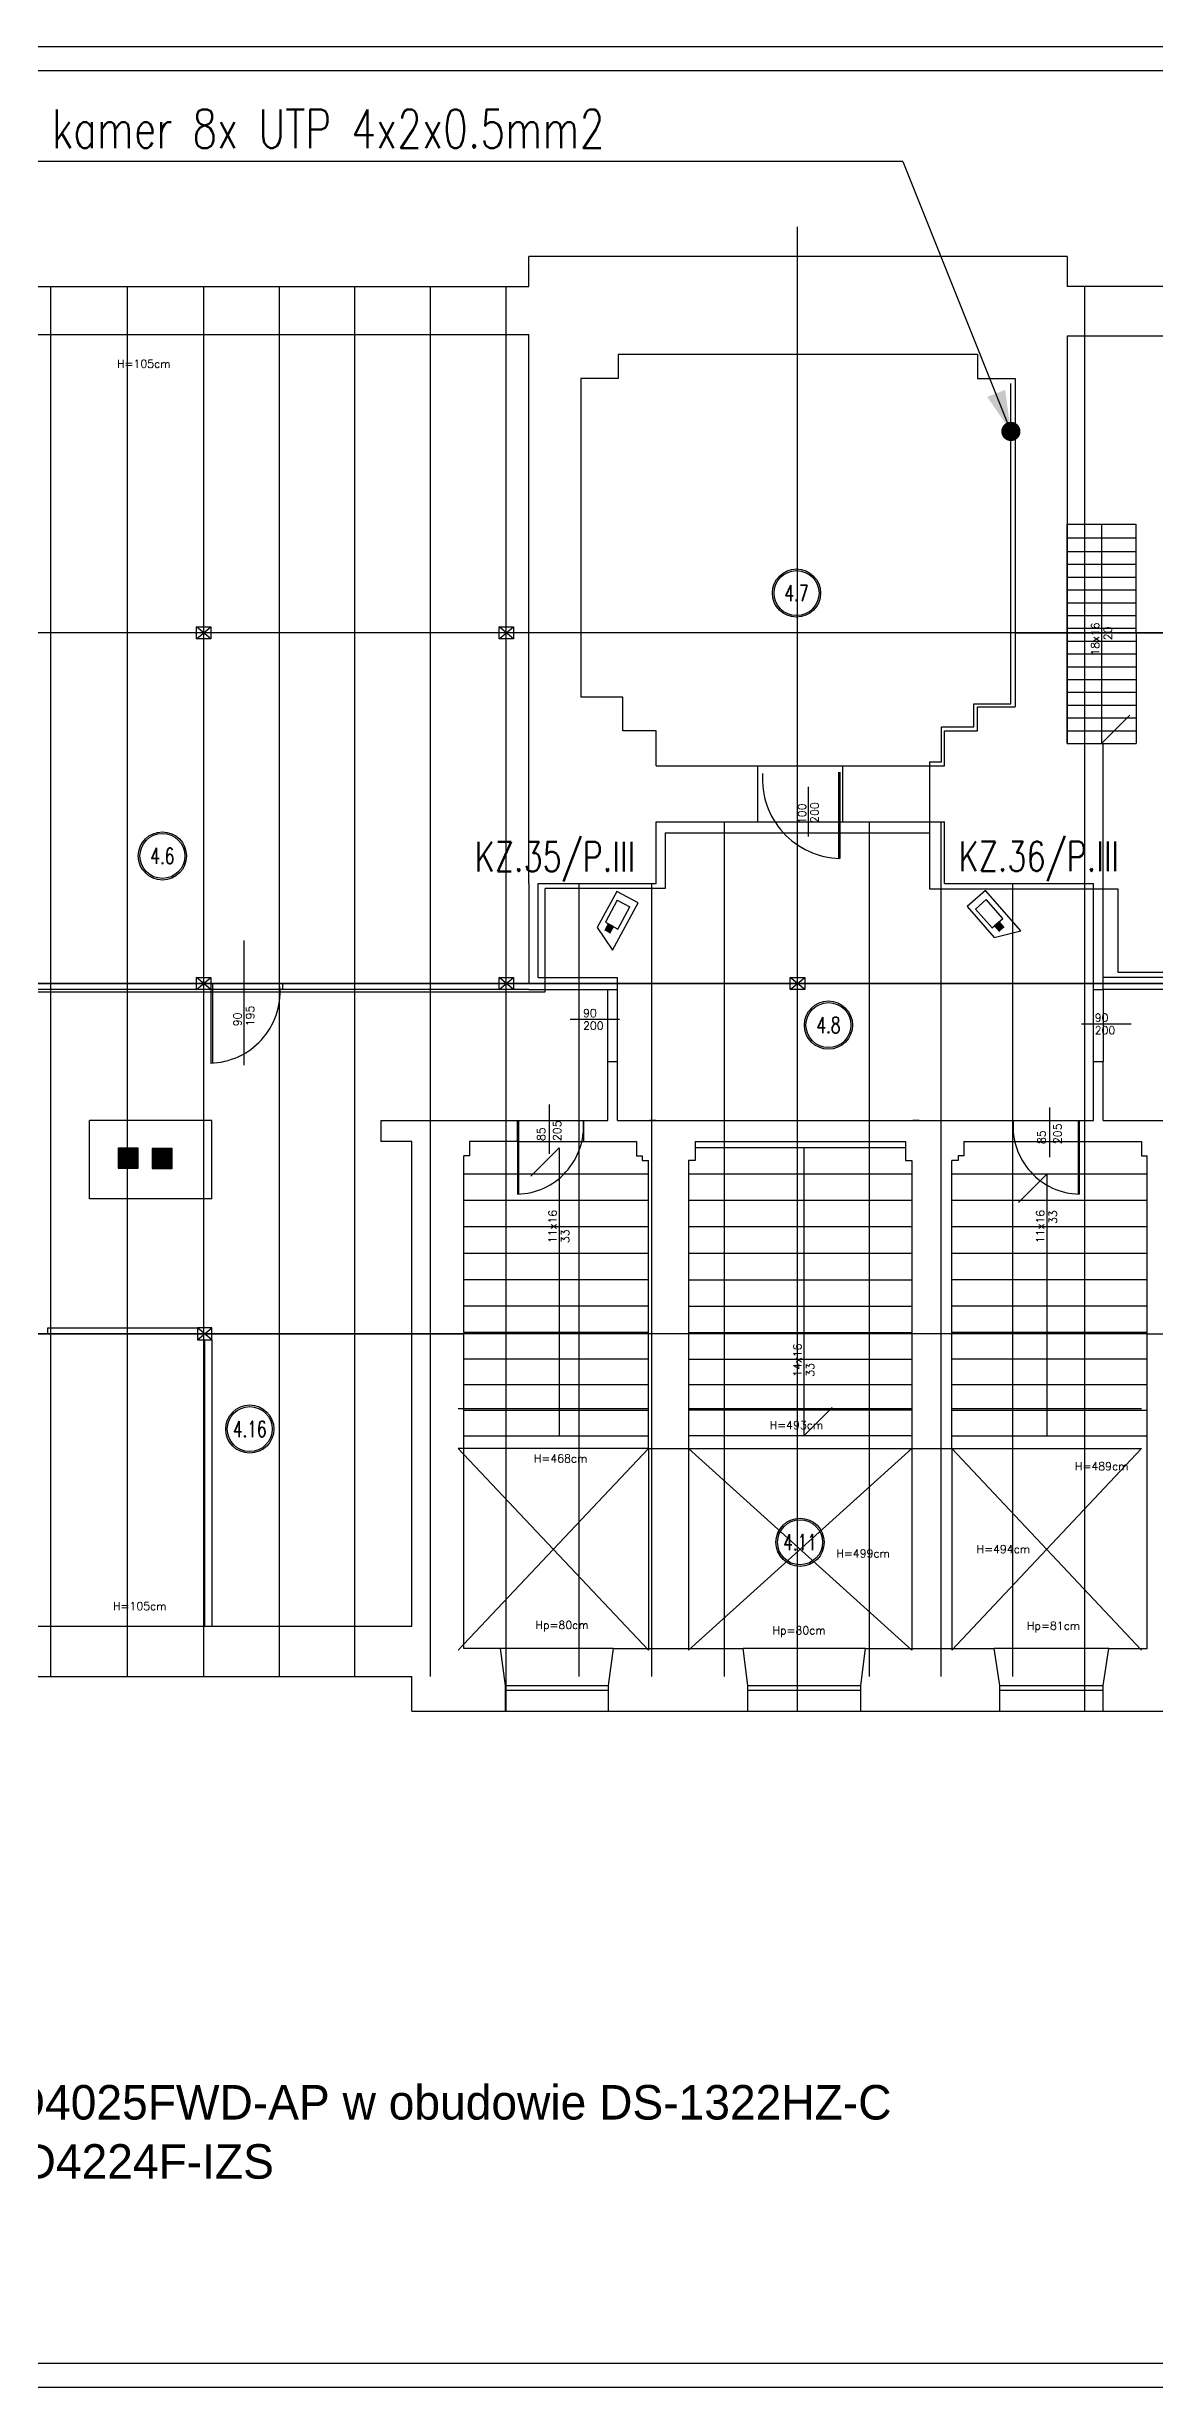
# Model space of a CAD drawing. Header units: millimetres. Extents: x 1324 to 4111, y 907 to 64537.
# Drawn here: x 1546.7 to 1685.1, y 3242.7 to 3535.1 of the extents above; entities that cross this region are included whole.
import ezdxf
from ezdxf.enums import TextEntityAlignment as Align

# ---------------------------------------------------------------- set-up
doc = ezdxf.new("R2010")
doc.units = ezdxf.units.MM
for name, color, linetype in [('_______CCTV', 7, 'Continuous'), ('ELEKTRYK', 5, 'Continuous'), ('elektryka', 5, 'Continuous'), ('ELKOS', 5, 'Continuous'), ('podkład', 8, 'Continuous'), ('TABELKI', 7, 'Continuous')]:
    doc.layers.add(name, color=color, linetype=linetype)
doc.layers.add('E-Gniazda', color=5, linetype='Continuous', lineweight=30)
doc.styles.add('OPIS_CIENKI', font='romans.shx', dxfattribs={"width": 0.75, "height": 2})
doc.styles.add('ROMAND', font='romand')

msp = doc.modelspace()

# ---------------------------------------------------------------- hatches: boundary and pattern name
at = {"layer": '_______CCTV'}
for points in [[(1617.52, 3425.18), (1617.07, 3424.35), (1616.43, 3424.7), (1616.87, 3425.53)], [(1665.72, 3425.77), (1666.34, 3425.06), (1665.78, 3424.58), (1665.16, 3425.29)]]:
    msp.add_hatch(color=256, dxfattribs=at).paths.add_polyline_path(points)
at = {"layer": 'podkład'}
for points in [[(1558.13, 3397.48), (1555.63, 3397.48), (1555.63, 3394.98), (1558.13, 3394.98)], [(1562.36, 3394.96), (1562.36, 3397.46), (1559.86, 3397.46), (1559.86, 3394.96)]]:
    msp.add_hatch(color=8, dxfattribs=at).paths.add_polyline_path(points)

# ---------------------------------------------------------------- linework, layer by layer
at = {"layer": '_______CCTV', "color": 6}
for p, q in [((1617.93, 3429.59), (1615.49, 3425.09)), ((1617.42, 3422.25), (1620.61, 3428.14)), ((1620.61, 3428.14), (1617.93, 3429.59)), ((1664.01, 3429.7), (1661.72, 3427.69)), ((1661.72, 3427.69), (1665.09, 3423.84)), ((1668.42, 3424.66), (1664.01, 3429.7)), ((1615.49, 3425.09), (1617.42, 3422.25)), ((1665.09, 3423.84), (1668.42, 3424.66))]:
    msp.add_line(p, q, dxfattribs=at)
at = {"layer": '_______CCTV'}
for p, q in [((1618, 3428.48), (1616.51, 3425.72)), ((1618, 3428.48), (1619.57, 3427.64)), ((1618.07, 3424.88), (1619.57, 3427.64)), ((1662.78, 3427.37), (1664.12, 3428.55)), ((1666.19, 3426.18), (1664.12, 3428.55)), ((1616.87, 3425.53), (1616.43, 3424.7)), ((1616.51, 3425.72), (1618.07, 3424.88)), ((1617.52, 3425.18), (1616.87, 3425.53)), ((1617.07, 3424.35), (1617.52, 3425.18)), ((1662.78, 3427.37), (1664.85, 3425.01)), ((1664.85, 3425.01), (1666.19, 3426.18)), ((1665.72, 3425.77), (1665.16, 3425.29)), ((1665.16, 3425.29), (1665.78, 3424.58)), ((1666.34, 3425.06), (1665.72, 3425.77))]:
    msp.add_line(p, q, dxfattribs=at)
at = {"layer": 'DEFPOINTS', "color": 7}
for p, q in [((1982.01, 3535.12), (1326.01, 3535.12)), ((1326.01, 3242.68), (1982.01, 3242.68))]:
    msp.add_line(p, q, dxfattribs=at)
at = {"layer": 'E-Gniazda', "color": 4}
msp.add_line((1653.7, 3520.78), (1667.19, 3487.05), dxfattribs=at)
msp.add_solid([(1667.19, 3487.05), (1664.23, 3491.38), (1667.19, 3487.05), (1666.47, 3492.25)], dxfattribs=at)
at = {"layer": 'ELEKTRYK', "color": 3}
msp.add_line((1653.7, 3520.78), (1513.2, 3520.78), dxfattribs=at)
at = {"layer": 'ELEKTRYK', "color": 4}
for p, q in [((1667.19, 3453.04), (1667.19, 3493.05)), ((1662.58, 3450.16), (1662.58, 3453.04)), ((1662.58, 3453.04), (1667.19, 3453.04)), ((1658.5, 3445.79), (1658.5, 3450.16)), ((1658.5, 3450.16), (1662.58, 3450.16)), ((1657, 3445.79), (1657, 3436.89)), ((1657, 3445.79), (1658.5, 3445.79)), ((1623.99, 3436.89), (1657, 3436.89)), ((1623.99, 3436.89), (1623.99, 3429.93)), ((1657, 3436.89), (1657, 3429.9)), ((1623.99, 3429.93), (1608.97, 3429.95)), ((1608.97, 3417.03), (1608.97, 3429.95)), ((1657, 3429.9), (1680.57, 3429.9)), ((1680.57, 3429.9), (1680.57, 3419.49)), ((1680.57, 3419.49), (1756.94, 3419.49)), ((1449.67, 3417.03), (1608.97, 3417.03))]:
    msp.add_line(p, q, dxfattribs=at)
at = {"layer": 'elektryka', "color": 4, "const_width": 1.2}
msp.add_lwpolyline([(1666.96, 3486.5, -1), (1667.42, 3487.61, -1)], format="xyb", close=True, dxfattribs=at)
at = {"layer": 'podkład', "color": 8}
for p, q in [((1640.52, 3327.16), (1640.52, 3512.64)), ((1674.23, 3508.9), (1606.93, 3508.9)), ((1606.93, 3505.16), (1606.93, 3508.9)), ((1674.23, 3508.9), (1674.23, 3505.16)), ((1527.73, 3505.16), (1606.93, 3505.16)), ((1547.22, 3331.49), (1547.22, 3505.16)), ((1556.77, 3331.49), (1556.77, 3505.16)), ((1566.32, 3331.49), (1566.33, 3505.16)), ((1566.32, 3331.49), (1566.32, 3505.16)), ((1575.77, 3331.49), (1575.77, 3505.16)), ((1585.22, 3331.49), (1585.22, 3505.16)), ((1594.67, 3331.49), (1594.67, 3505.16)), ((1604.12, 3327.16), (1604.12, 3505.16)), ((1604.12, 3331.49), (1604.12, 3505.16)), ((1755.02, 3505.16), (1674.23, 3505.16)), ((1676.42, 3327.16), (1676.42, 3505.16)), ((1525.33, 3499.16), (1606.93, 3499.16)), ((1606.93, 3430.56), (1606.93, 3499.16)), ((1755.02, 3498.96), (1674.23, 3498.96)), ((1674.23, 3498.96), (1674.23, 3448.08)), ((1663.03, 3496.69), (1618.13, 3496.69)), ((1618.13, 3496.69), (1618.13, 3493.69)), ((1663.03, 3496.69), (1663.03, 3493.69)), ((1613.43, 3493.69), (1613.43, 3453.86)), ((1618.13, 3493.69), (1613.43, 3493.69)), ((1663.03, 3493.69), (1667.73, 3493.69)), ((1667.73, 3493.69), (1667.73, 3452.66)), ((1674.23, 3448.08), (1674.22, 3475.46)), ((1674.22, 3475.46), (1682.82, 3475.46)), ((1678.52, 3475.46), (1678.53, 3448.08)), ((1682.82, 3475.46), (1682.83, 3448.08)), ((1674.23, 3473.76), (1682.82, 3473.76)), ((1674.23, 3472.06), (1682.82, 3472.06)), ((1674.23, 3470.46), (1682.82, 3470.46)), ((1674.23, 3468.86), (1682.82, 3468.86)), ((1674.23, 3467.26), (1682.82, 3467.26)), ((1674.23, 3465.66), (1682.82, 3465.66)), ((1565.42, 3461.13), (1565.42, 3462.63)), ((1565.42, 3462.63), (1567.22, 3462.63)), ((1565.42, 3461.13), (1567.22, 3462.63)), ((1567.22, 3461.13), (1565.42, 3462.63)), ((1567.22, 3462.63), (1567.22, 3461.13)), ((1603.22, 3461.13), (1603.22, 3462.63)), ((1603.22, 3462.63), (1605.02, 3462.63)), ((1603.22, 3461.13), (1605.02, 3462.63)), ((1605.02, 3461.13), (1603.22, 3462.63)), ((1605.02, 3462.63), (1605.02, 3461.13)), ((1674.23, 3464.06), (1682.82, 3464.06)), ((1754.94, 3461.88), (1378.23, 3461.88)), ((1613.43, 3461.88), (1489.02, 3461.88)), ((1567.22, 3461.13), (1565.42, 3461.13)), ((1605.02, 3461.13), (1603.22, 3461.13)), ((1667.73, 3461.88), (1755.02, 3461.88)), ((1674.23, 3462.46), (1682.82, 3462.46)), ((1674.23, 3460.86), (1682.82, 3460.86)), ((1674.23, 3459.26), (1682.82, 3459.26)), ((1674.23, 3457.66), (1682.82, 3457.66)), ((1618.68, 3453.86), (1613.43, 3453.86)), ((1618.68, 3449.66), (1618.68, 3453.86)), ((1674.23, 3456.06), (1682.82, 3456.06)), ((1674.23, 3454.46), (1682.82, 3454.46)), ((1663.03, 3449.66), (1663.03, 3452.66)), ((1663.03, 3452.66), (1667.73, 3452.66)), ((1674.23, 3452.86), (1682.82, 3452.86)), ((1674.23, 3451.26), (1682.82, 3451.26)), ((1682.06, 3451.61), (1678.53, 3448.08)), ((1622.88, 3449.66), (1618.68, 3449.66)), ((1622.88, 3445.26), (1622.88, 3449.66)), ((1658.88, 3449.66), (1663.03, 3449.66)), ((1658.88, 3445.26), (1658.88, 3449.66)), ((1674.23, 3449.66), (1682.83, 3449.66)), ((1674.23, 3448.08), (1678.73, 3448.08)), ((1674.23, 3448.08), (1682.83, 3448.08)), ((1678.73, 3417.33), (1678.73, 3448.08)), ((1622.88, 3445.26), (1635.58, 3445.26)), ((1635.58, 3438.26), (1635.58, 3445.26)), ((1635.58, 3445.26), (1646.18, 3445.26)), ((1646.18, 3445.26), (1658.88, 3445.26)), ((1646.18, 3438.26), (1646.18, 3445.26)), ((1641.89, 3436.45), (1641.89, 3442.63)), ((1645.65, 3444.48), (1645.65, 3433.7)), ((1645.82, 3444.48), (1645.82, 3433.69)), ((1622.88, 3430.56), (1622.88, 3438.26)), ((1622.88, 3438.26), (1635.58, 3438.26)), ((1631.42, 3331.49), (1631.42, 3438.26)), ((1635.58, 3438.26), (1646.18, 3438.26)), ((1640.52, 3334.31), (1640.52, 3438.26)), ((1646.18, 3438.26), (1658.88, 3438.26)), ((1649.5, 3331.49), (1649.5, 3438.26)), ((1658.47, 3331.49), (1658.47, 3438.26)), ((1658.88, 3430.56), (1658.88, 3438.26)), ((1606.93, 3430.56), (1606.93, 3418.08)), ((1608.13, 3430.56), (1622.88, 3430.56)), ((1608.13, 3418.83), (1608.13, 3430.56)), ((1613.22, 3331.49), (1613.22, 3430.56)), ((1622.32, 3331.49), (1622.32, 3430.56)), ((1658.88, 3430.56), (1677.53, 3430.56)), ((1667.45, 3331.49), (1667.45, 3430.56)), ((1676.42, 3331.49), (1676.42, 3430.56)), ((1677.53, 3417.33), (1677.53, 3430.56)), ((1571.34, 3423.46), (1571.34, 3407.85)), ((1565.42, 3417.33), (1565.42, 3418.83)), ((1565.42, 3418.83), (1567.22, 3418.83)), ((1565.42, 3417.33), (1567.22, 3418.83)), ((1567.22, 3417.33), (1565.42, 3418.83)), ((1567.22, 3418.83), (1567.22, 3417.33)), ((1603.22, 3417.33), (1603.22, 3418.83)), ((1603.22, 3418.83), (1605.02, 3418.83)), ((1603.22, 3417.33), (1605.02, 3418.83)), ((1605.02, 3417.33), (1603.22, 3418.83)), ((1605.02, 3418.83), (1605.02, 3417.33)), ((1608.13, 3418.83), (1618.04, 3418.83)), ((1618.04, 3417.33), (1618.04, 3418.83)), ((1639.62, 3417.33), (1639.62, 3418.83)), ((1639.62, 3418.83), (1641.42, 3418.83)), ((1639.62, 3417.33), (1641.42, 3418.83)), ((1641.42, 3417.33), (1639.62, 3418.83)), ((1641.42, 3418.83), (1641.42, 3417.33)), ((1752.02, 3418.83), (1678.73, 3418.83)), ((1758.74, 3418.08), (1378.23, 3418.08)), ((1452.32, 3418.08), (1760.02, 3418.08)), ((1529.02, 3418.08), (1565.42, 3418.08)), ((1565.42, 3417.33), (1529.02, 3417.33)), ((1567.22, 3417.33), (1565.42, 3417.33)), ((1567.22, 3418.08), (1567.22, 3408.13)), ((1576.22, 3417.33), (1567.22, 3417.33)), ((1567.43, 3418.08), (1567.43, 3408.14)), ((1576.22, 3418.08), (1603.22, 3418.08)), ((1576.22, 3417.33), (1576.22, 3418.08)), ((1603.22, 3417.33), (1576.22, 3417.33)), ((1605.02, 3417.33), (1603.22, 3417.33)), ((1605.02, 3418.08), (1606.93, 3418.08)), ((1606.93, 3417.33), (1605.02, 3417.33)), ((1606.93, 3417.33), (1618.04, 3417.33)), ((1616.84, 3408.33), (1616.84, 3417.33)), ((1618.04, 3408.33), (1618.04, 3417.33)), ((1641.42, 3417.33), (1639.62, 3417.33)), ((1677.53, 3417.33), (1678.73, 3417.33)), ((1677.53, 3408.33), (1677.53, 3417.33)), ((1678.73, 3417.33), (1678.73, 3408.33)), ((1752.02, 3417.33), (1678.73, 3417.33)), ((1618.28, 3413.58), (1612.1, 3413.58)), ((1682.21, 3413.01), (1676.03, 3413.01)), ((1616.84, 3400.95), (1616.84, 3408.33)), ((1616.84, 3408.33), (1618.04, 3408.33)), ((1618.04, 3400.95), (1618.04, 3408.33)), ((1677.53, 3400.95), (1677.53, 3408.33)), ((1677.53, 3408.33), (1678.73, 3408.33)), ((1678.73, 3400.95), (1678.73, 3408.33)), ((1609.53, 3396.77), (1609.53, 3402.95)), ((1672.07, 3396.38), (1672.07, 3402.56)), ((1552.03, 3391.15), (1552.03, 3400.95)), ((1567.33, 3400.95), (1552.03, 3400.95)), ((1567.33, 3391.15), (1567.33, 3400.95)), ((1588.43, 3400.95), (1588.43, 3398.35)), ((1588.43, 3400.95), (1605.53, 3400.95)), ((1592.34, 3398.35), (1588.43, 3398.35)), ((1592.34, 3337.79), (1592.34, 3398.35)), ((1599.53, 3398.35), (1599.53, 3396.55)), ((1605.53, 3398.35), (1599.53, 3398.35)), ((1605.53, 3398.35), (1605.53, 3400.95)), ((1605.53, 3400.95), (1605.53, 3391.75)), ((1605.53, 3400.95), (1613.82, 3400.95)), ((1605.53, 3398.35), (1613.82, 3398.35)), ((1605.67, 3400.95), (1605.67, 3391.76)), ((1613.82, 3400.95), (1616.84, 3400.95)), ((1613.82, 3398.35), (1613.82, 3400.95)), ((1613.82, 3398.35), (1620.42, 3398.35)), ((1618.04, 3400.95), (1667.42, 3400.95)), ((1620.42, 3398.35), (1620.42, 3396.55)), ((1622.02, 3400.95), (1628.62, 3400.95)), ((1622.02, 3400.95), (1628.62, 3400.95)), ((1622.82, 3400.95), (1622.02, 3400.95)), ((1622.82, 3400.95), (1627.82, 3400.95)), ((1627.72, 3398.35), (1654.02, 3398.35)), ((1627.72, 3398.35), (1627.72, 3395.95)), ((1627.82, 3400.95), (1628.62, 3400.95)), ((1654.02, 3398.35), (1654.02, 3395.95)), ((1654.92, 3400.95), (1661.52, 3400.95)), ((1654.92, 3400.95), (1661.52, 3400.95)), ((1655.72, 3400.95), (1654.92, 3400.95)), ((1655.72, 3400.95), (1660.72, 3400.95)), ((1660.72, 3400.95), (1661.52, 3400.95)), ((1661.32, 3398.35), (1667.42, 3398.35)), ((1661.32, 3398.35), (1661.32, 3396.55)), ((1667.42, 3398.35), (1667.42, 3400.95)), ((1667.42, 3400.95), (1675.72, 3400.95)), ((1667.42, 3398.35), (1675.72, 3398.35)), ((1675.58, 3400.95), (1675.58, 3391.76)), ((1675.72, 3400.95), (1677.53, 3400.95)), ((1675.72, 3398.35), (1675.72, 3400.95)), ((1675.72, 3400.95), (1675.72, 3391.75)), ((1675.72, 3398.35), (1683.53, 3398.35)), ((1678.73, 3400.95), (1692.54, 3400.95)), ((1683.53, 3398.35), (1683.53, 3396.55)), ((1555.63, 3397.48), (1555.63, 3394.98)), ((1558.13, 3397.48), (1555.63, 3397.48)), ((1558.13, 3394.98), (1558.13, 3397.48)), ((1559.86, 3397.46), (1559.86, 3394.96)), ((1562.36, 3397.46), (1559.86, 3397.46)), ((1562.36, 3394.96), (1562.36, 3397.46)), ((1598.82, 3334.96), (1598.83, 3396.55)), ((1599.53, 3396.55), (1598.83, 3396.55)), ((1610.73, 3397.55), (1607.19, 3394.01)), ((1610.73, 3397.55), (1610.72, 3361.55)), ((1620.42, 3396.55), (1621.12, 3396.55)), ((1621.12, 3396.55), (1621.12, 3395.95)), ((1621.12, 3395.95), (1621.92, 3395.95)), ((1621.92, 3359.96), (1621.92, 3395.95)), ((1626.92, 3395.95), (1626.92, 3359.96)), ((1627.72, 3395.95), (1626.92, 3395.95)), ((1654.02, 3397.55), (1627.72, 3397.55)), ((1641.33, 3397.55), (1641.33, 3381.05)), ((1654.02, 3395.95), (1654.82, 3395.95)), ((1654.82, 3395.95), (1654.82, 3359.96)), ((1659.82, 3359.96), (1659.82, 3395.95)), ((1660.62, 3395.95), (1659.82, 3395.95)), ((1660.62, 3396.55), (1660.62, 3395.95)), ((1661.32, 3396.55), (1660.62, 3396.55)), ((1683.53, 3396.55), (1684.23, 3396.55)), ((1684.22, 3334.96), (1684.23, 3396.55)), ((1555.63, 3394.98), (1558.13, 3394.98)), ((1559.86, 3394.96), (1562.36, 3394.96)), ((1621.92, 3394.25), (1598.83, 3394.25)), ((1654.82, 3394.25), (1626.92, 3394.25)), ((1684.23, 3394.25), (1659.82, 3394.25)), ((1671.67, 3394.25), (1668.14, 3390.71)), ((1671.67, 3394.25), (1671.67, 3361.55)), ((1567.33, 3391.15), (1552.03, 3391.15)), ((1621.92, 3390.95), (1598.83, 3390.95)), ((1654.82, 3390.95), (1626.92, 3390.95)), ((1684.23, 3390.95), (1659.82, 3390.95)), ((1621.92, 3387.65), (1598.83, 3387.65)), ((1654.82, 3387.65), (1626.92, 3387.65)), ((1684.23, 3387.65), (1659.82, 3387.65)), ((1621.92, 3384.35), (1598.83, 3384.35)), ((1654.82, 3384.35), (1626.92, 3384.35)), ((1684.23, 3384.35), (1659.82, 3384.35)), ((1621.92, 3381.05), (1598.83, 3381.05)), ((1626.92, 3381.05), (1654.82, 3381.05)), ((1641.32, 3381.05), (1641.32, 3361.55)), ((1684.23, 3381.05), (1659.82, 3381.05)), ((1621.92, 3377.75), (1598.83, 3377.75)), ((1626.92, 3377.75), (1654.82, 3377.75)), ((1684.23, 3377.75), (1659.82, 3377.75)), ((1546.83, 3375.03), (1565.52, 3375.03)), ((1546.83, 3374.28), (1546.83, 3375.03)), ((1565.52, 3375.03), (1565.52, 3373.53)), ((1567.32, 3375.03), (1565.52, 3375.03)), ((1567.32, 3373.53), (1565.52, 3375.03)), ((1565.52, 3373.53), (1567.32, 3375.03)), ((1567.32, 3373.53), (1567.32, 3375.03)), ((1525.33, 3374.28), (1598.83, 3374.28)), ((1684.23, 3374.28), (1528.12, 3374.28)), ((1565.52, 3374.28), (1546.83, 3374.28)), ((1565.52, 3373.53), (1567.32, 3373.53)), ((1566.42, 3373.53), (1566.42, 3337.79)), ((1567.32, 3373.53), (1567.32, 3337.79)), ((1621.92, 3374.45), (1598.83, 3374.45)), ((1626.92, 3374.45), (1654.82, 3374.45)), ((1684.23, 3374.45), (1659.82, 3374.45)), ((1754.94, 3374.28), (1684.23, 3374.27)), ((1684.23, 3374.28), (1755.02, 3374.28)), ((1621.92, 3371.15), (1598.83, 3371.15)), ((1626.92, 3371.15), (1654.82, 3371.15)), ((1684.23, 3371.15), (1659.82, 3371.15)), ((1598.83, 3367.95), (1621.92, 3367.95)), ((1626.92, 3367.95), (1654.82, 3367.95)), ((1659.82, 3367.95), (1684.23, 3367.95)), ((1598.13, 3364.96), (1621.92, 3364.96)), ((1598.83, 3364.75), (1621.92, 3364.75)), ((1626.92, 3364.96), (1654.82, 3364.96)), ((1654.82, 3364.75), (1626.92, 3364.75)), ((1644.86, 3365.08), (1641.32, 3361.55)), ((1659.82, 3364.96), (1683.53, 3364.96)), ((1659.82, 3364.75), (1684.23, 3364.75)), ((1598.83, 3361.55), (1621.92, 3361.55)), ((1654.82, 3361.55), (1626.92, 3361.55)), ((1659.82, 3361.55), (1684.23, 3361.55)), ((1621.9, 3359.96), (1598.1, 3334.76)), ((1621.9, 3334.76), (1598.1, 3359.96)), ((1621.92, 3359.96), (1598.13, 3359.96)), ((1621.9, 3359.96), (1621.9, 3334.76)), ((1621.92, 3359.96), (1626.92, 3359.96)), ((1626.9, 3359.96), (1626.9, 3334.76)), ((1626.9, 3334.76), (1654.8, 3359.96)), ((1654.8, 3334.76), (1626.9, 3359.96)), ((1626.92, 3359.96), (1654.82, 3359.96)), ((1654.8, 3359.96), (1654.8, 3334.76)), ((1654.82, 3359.96), (1659.82, 3359.96)), ((1659.8, 3359.96), (1659.8, 3334.76)), ((1659.8, 3334.76), (1683.5, 3359.96)), ((1659.8, 3359.96), (1683.5, 3334.76)), ((1659.82, 3359.96), (1683.53, 3359.96)), ((1525.33, 3337.79), (1592.34, 3337.79)), ((1603.42, 3334.96), (1598.82, 3334.96)), ((1604.02, 3330.36), (1603.42, 3334.96)), ((1617.52, 3334.96), (1603.42, 3334.96)), ((1616.92, 3330.36), (1617.52, 3334.96)), ((1617.52, 3334.96), (1633.72, 3334.96)), ((1634.32, 3330.36), (1633.72, 3334.96)), ((1649.02, 3334.96), (1633.72, 3334.96)), ((1648.42, 3330.36), (1649.02, 3334.96)), ((1649.02, 3334.96), (1665.12, 3334.96)), ((1665.82, 3330.36), (1665.12, 3334.96)), ((1679.42, 3334.96), (1665.12, 3334.96)), ((1678.72, 3330.36), (1679.42, 3334.96)), ((1679.42, 3334.96), (1684.22, 3334.96)), ((1527.7, 3331.49), (1592.34, 3331.49)), ((1592.34, 3327.16), (1592.34, 3331.49)), ((1604.02, 3330.36), (1616.92, 3330.36)), ((1604.02, 3327.16), (1604.02, 3330.36)), ((1604.02, 3329.76), (1616.92, 3329.76)), ((1616.92, 3327.16), (1616.92, 3330.36)), ((1634.32, 3330.36), (1648.42, 3330.36)), ((1634.32, 3327.16), (1634.32, 3330.36)), ((1634.32, 3329.76), (1648.42, 3329.76)), ((1648.42, 3327.16), (1648.42, 3330.36)), ((1665.82, 3330.36), (1678.72, 3330.36)), ((1665.82, 3327.16), (1665.82, 3330.36)), ((1665.82, 3329.76), (1678.72, 3329.76)), ((1678.72, 3327.16), (1678.72, 3330.36)), ((1592.34, 3327.16), (1604.02, 3327.16)), ((1604.02, 3327.16), (1616.92, 3327.16)), ((1616.92, 3327.16), (1634.32, 3327.16)), ((1634.32, 3327.16), (1648.42, 3327.16)), ((1648.42, 3327.16), (1665.82, 3327.16)), ((1665.82, 3327.16), (1678.72, 3327.16)), ((1678.72, 3327.16), (1690.74, 3327.16))]:
    msp.add_line(p, q, dxfattribs=at)
for centre, radius in [((1640.4, 3466.86), 3.01), ((1640.4, 3466.86), 2.81), ((1561.15, 3434.01), 3.01), ((1561.15, 3434.01), 2.81), ((1644.39, 3412.88), 3.01), ((1644.39, 3412.88), 2.81), ((1572.07, 3362.4), 3.01), ((1572.07, 3362.4), 2.81), ((1640.84, 3348.25), 3.01), ((1640.84, 3348.25), 2.81)]:
    msp.add_circle(centre, radius, dxfattribs=at)
for centre, radius, start, end in [((1646.08, 3443.63), 9.94, 176.0307, 268.5364), ((1566.92, 3417.06), 8.94, 271.4636, 3.9693), ((1605.31, 3400.23), 8.48, 271.4636, 3.9693), ((1675.94, 3400.23), 8.48, 176.0307, 268.5364)]:
    msp.add_arc(centre, radius, start, end, dxfattribs=at)
at = {"layer": 'TABELKI', "color": 7}
for p, q in [((1979.01, 3532.12), (1329.01, 3532.12)), ((1329.01, 3245.68), (1979.01, 3245.68))]:
    msp.add_line(p, q, dxfattribs=at)

# ---------------------------------------------------------------- texts
at = {"color": 7, "linetype": 'Continuous', "style": 'OPIS_CIENKI', "width": 0.75}
msp.add_text('Przewody do kamer 8x UTP 4x2x0.5mm2', height=4.8268, dxfattribs=at).set_placement((1514, 3522.47))
at = {"color": 4, "linetype": 'Continuous', "style": 'OPIS_CIENKI', "width": 0.75}
for s, p in [('KZ.35/P.III', (1600.19, 3432.07)), ('KZ.36/P.III', (1660.67, 3432.11))]:
    msp.add_text(s, height=3.7129, dxfattribs=at).set_placement(p)
at = {"layer": 'ELKOS', "color": 7}
for s, p in [('- Kamera zewnętrzna DS-2CD4025FWD-AP w obudowie DS-1322HZ-C ', (1468.6, 3276.12)), ('- Kamera wewnętrzna DS-2CD4224F-IZS  ', (1468.67, 3268.73))]:
    msp.add_text(s, height=4.3131, dxfattribs=at).set_placement(p)
at = {"layer": 'podkład', "color": 8, "style": 'ROMAND'}
for s, p in [('H=105cm', (1558.83, 3494.71)), ('H=493cm', (1640.39, 3362.1)), ('H=468cm', (1610.92, 3357.93)), ('H=489cm', (1678.54, 3356.95)), ('H=499cm', (1648.72, 3346.06)), ('H=494cm', (1666.25, 3346.6)), ('H=105cm', (1558.33, 3339.48)), ('Hp=80cm', (1611.1, 3337.12)), ('Hp=80cm', (1640.72, 3336.45)), ('Hp=81cm', (1672.52, 3337.03))]:
    msp.add_text(s, height=1, dxfattribs=at).set_placement(p, align=Align.BOTTOM_CENTER)
at = {"layer": 'podkład', "color": 8, "style": 'ROMAND', "width": 0.7}
for s, p in [('4.7', (1640.4, 3466.86)), ('4.6', (1561.15, 3434.01)), ('4.8', (1644.39, 3412.88)), ('4.16', (1572.07, 3362.4)), ('4.11', (1640.84, 3348.25))]:
    msp.add_text(s, height=2, dxfattribs=at).set_placement(p, align=Align.MIDDLE_CENTER)
at = {"layer": 'podkład', "color": 8, "style": 'ROMAND'}
for s, rotation, p in [('18x16', 90, (1678.53, 3459.04)), ('20', 90, (1680.11, 3460.97)), ('100', 89.9999, (1641.89, 3438)), ('200', 89.9999, (1643.46, 3438.15)), ('90', 90, (1571.34, 3412.73)), ('195', 90, (1572.92, 3412.73)), ('85', 90, (1609.29, 3398.39)), ('205', 90, (1611.28, 3398.39)), ('85', 90, (1671.83, 3398.01)), ('205', 90, (1673.82, 3398.01)), ('11x16', 90, (1610.72, 3385.63)), ('11x16', 90, (1671.67, 3385.63)), ('33', 90, (1673.25, 3388.02)), ('33', 90, (1612.3, 3385.63)), ('14x16', 90, (1641.32, 3368.93)), ('33', 90, (1642.9, 3368.93))]:
    msp.add_text(s, height=1, rotation=rotation, dxfattribs=at).set_placement(p, align=Align.BOTTOM_LEFT)
for s, p in [('90', (1613.72, 3413.58)), ('200', (1613.72, 3412.01)), ('90', (1677.66, 3413.01)), ('200', (1677.66, 3411.43))]:
    msp.add_text(s, height=1, dxfattribs=at).set_placement(p, align=Align.BOTTOM_LEFT)

doc.saveas('drawing.dxf')
